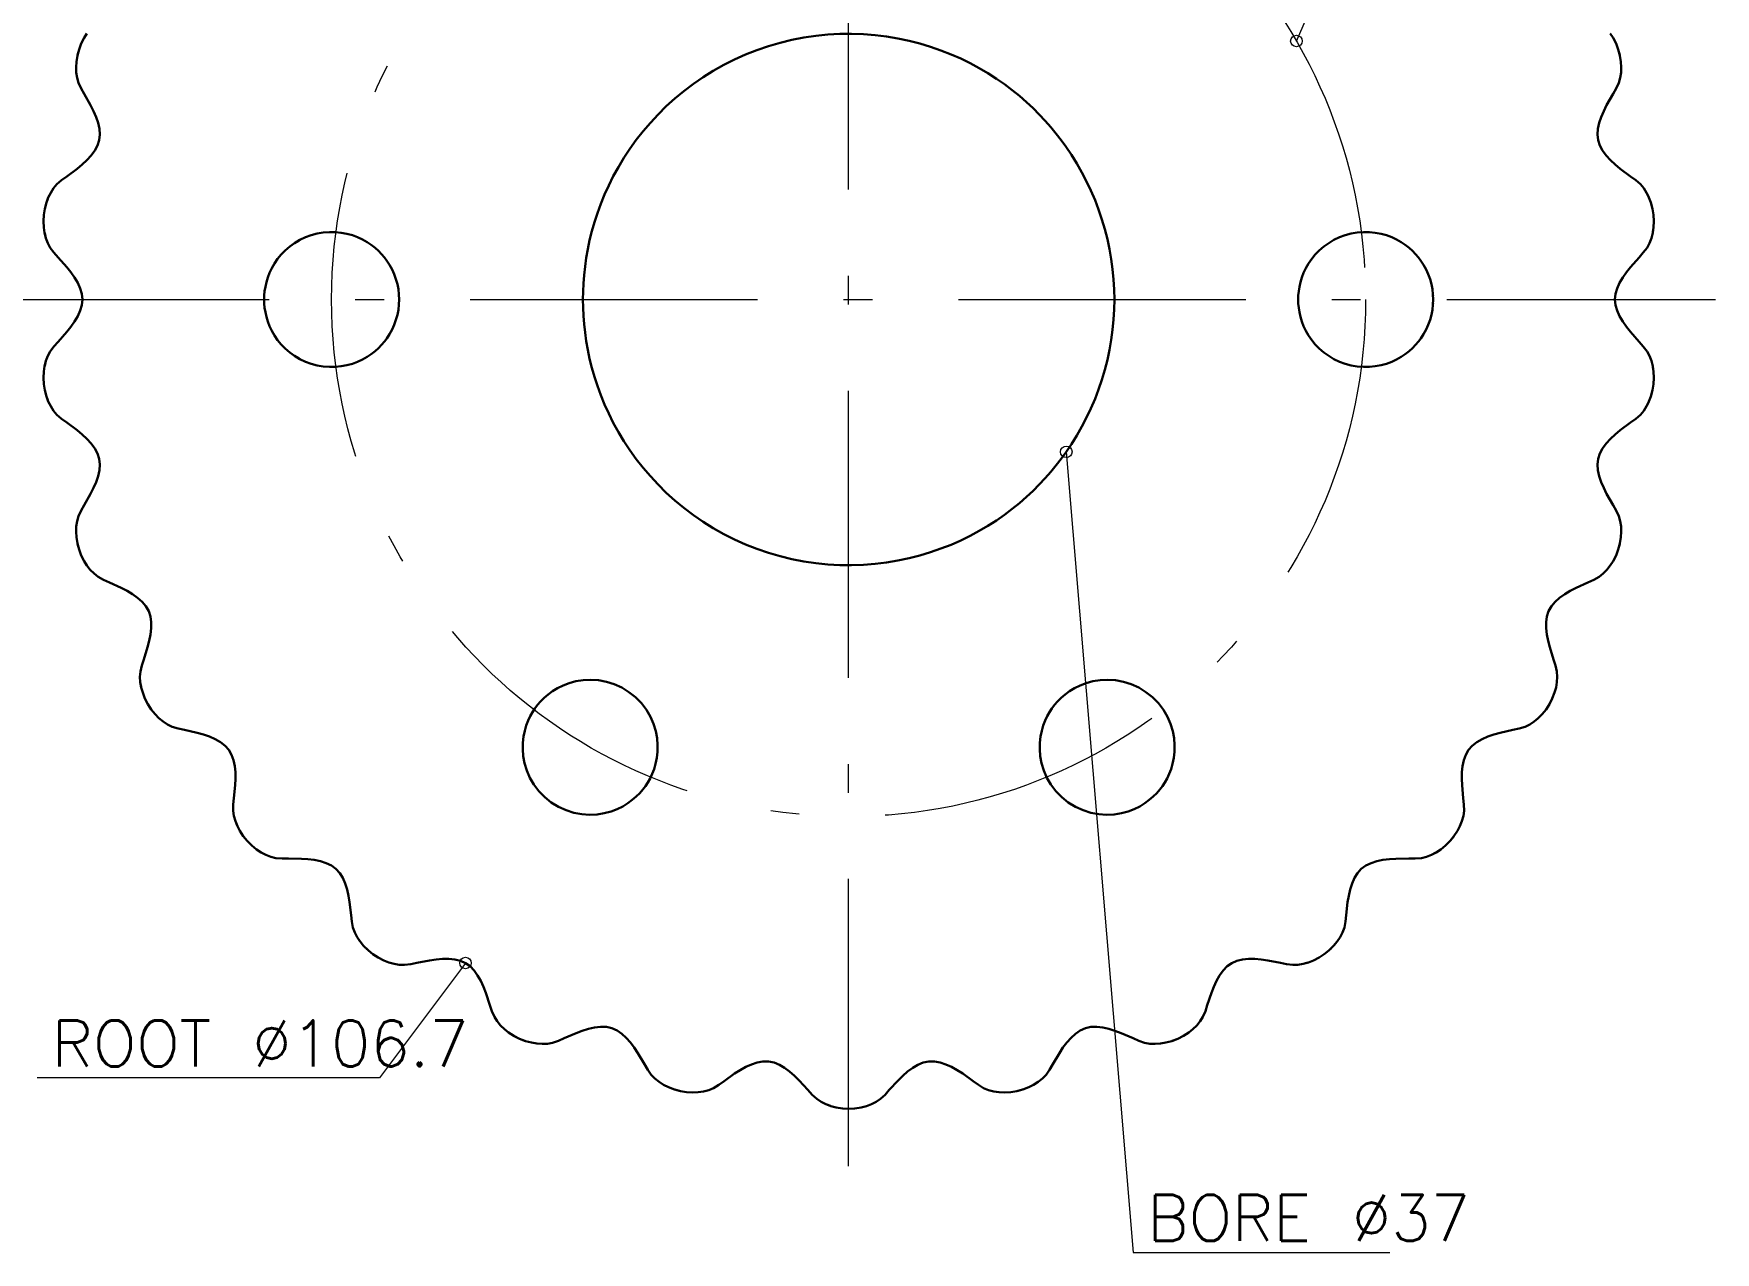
# Model space of a CAD drawing. Header units: millimetres. Extents: x 15 to 416, y 5 to 292.
# Drawn here: x 205.3 to 322.4, y 145.7 to 230.5 of the extents above; entities that cross this region are included whole.
import ezdxf

# ---------------------------------------------------------------- set-up
doc = ezdxf.new("R2010")
doc.units = ezdxf.units.MM
doc.linetypes.add('CENTER', pattern=[34, 20, -6, 2, -6])
for name, color, linetype, lineweight in [('CENTER', 7, 'CENTER', 18), ('DIM', 7, 'Continuous', 18), ('NOTES', 7, 'Continuous', 18), ('VISIBLE', 7, 'Continuous', 30)]:
    doc.layers.add(name, color=color, linetype=linetype, lineweight=lineweight)
doc.styles.add('SLDTEXTSTYLE0', font='txt.shx')

msp = doc.modelspace()

# ---------------------------------------------------------------- linework, layer by layer
at = {"layer": 'CENTER'}
for p, q in [((262, 151.65), (262, 272.35)), ((201.65, 212), (322.35, 212))]:
    msp.add_line(p, q, dxfattribs=at)
msp.add_circle((262, 212), 36, dxfattribs=at)
at = {"layer": 'DIM'}
for p, q in [((293.177, 230), (313.842, 277.35)), ((277.154, 201.389), (281.8, 145.65)), ((235.325, 165.798), (229.325, 157.798)), ((229.325, 157.798), (205.501, 157.798)), ((281.8, 145.65), (299.672, 145.65))]:
    msp.add_line(p, q, dxfattribs=at)
for centre in [(293.177, 230), (277.154, 201.389), (235.325, 165.798)]:
    msp.add_circle(centre, 0.4, dxfattribs=at)
at = {"layer": 'VISIBLE'}
for p, q in [((208.411, 229.412), (208.567, 229.819)), ((208.567, 229.819), (208.765, 230.211)), ((208.765, 230.211), (208.966, 230.529)), ((255.616, 229.364), (256.417, 229.638)), ((256.417, 229.638), (257.23, 229.874)), ((257.23, 229.874), (258.052, 230.074)), ((258.052, 230.074), (258.88, 230.235)), ((258.88, 230.235), (259.712, 230.358)), ((259.712, 230.358), (260.546, 230.443)), ((260.546, 230.443), (261.378, 230.49)), ((261.378, 230.49), (262.207, 230.499)), ((262.207, 230.499), (263.029, 230.471)), ((263.029, 230.471), (263.842, 230.408)), ((263.842, 230.408), (264.644, 230.31)), ((264.644, 230.31), (265.434, 230.178)), ((264.644, 230.31), (265.434, 230.178)), ((265.434, 230.178), (266.209, 230.015)), ((265.434, 230.178), (266.209, 230.015)), ((266.209, 230.015), (266.967, 229.821)), ((266.209, 230.015), (266.967, 229.821)), ((266.967, 229.821), (267.707, 229.598)), ((266.967, 229.821), (267.707, 229.598)), ((267.707, 229.598), (268.428, 229.348)), ((267.707, 229.598), (268.428, 229.348)), ((315.034, 230.529), (315.235, 230.211)), ((315.235, 230.211), (315.433, 229.819)), ((315.235, 230.211), (315.433, 229.819)), ((315.433, 229.819), (315.589, 229.412)), ((208.204, 228.183), (208.228, 228.558)), ((208.228, 228.558), (208.298, 228.991)), ((208.228, 228.558), (208.298, 228.991)), ((208.298, 228.991), (208.411, 229.412)), ((208.305, 229.019), (208.411, 229.412)), ((253.308, 228.331), (254.059, 228.709)), ((254.059, 228.709), (254.829, 229.054)), ((254.829, 229.054), (255.616, 229.364)), ((268.428, 229.348), (269.127, 229.072)), ((269.127, 229.072), (269.805, 228.773)), ((269.805, 228.773), (270.461, 228.452)), ((270.461, 228.452), (271.093, 228.111)), ((315.589, 229.412), (315.694, 229.022)), ((315.589, 229.412), (315.702, 228.991)), ((315.702, 228.991), (315.772, 228.558)), ((315.772, 228.558), (315.796, 228.183)), ((315.772, 228.558), (315.796, 228.183)), ((208.204, 228.183), (208.216, 227.807)), ((208.205, 228.149), (208.216, 227.807)), ((208.216, 227.807), (208.271, 227.44)), ((208.271, 227.44), (208.373, 227.089)), ((251.187, 227.011), (251.87, 227.48)), ((251.87, 227.48), (252.577, 227.92)), ((251.87, 227.48), (252.577, 227.92)), ((252.577, 227.92), (253.308, 228.331)), ((271.093, 228.111), (271.701, 227.753)), ((271.701, 227.753), (272.285, 227.378)), ((272.285, 227.378), (272.844, 226.988)), ((315.627, 227.089), (315.729, 227.44)), ((315.729, 227.44), (315.784, 227.807)), ((315.729, 227.44), (315.784, 227.807)), ((315.784, 227.807), (315.796, 228.183)), ((315.784, 227.807), (315.796, 228.183)), ((315.784, 227.807), (315.796, 228.183)), ((208.373, 227.089), (208.555, 226.699)), ((208.555, 226.699), (208.776, 226.316)), ((208.776, 226.316), (209.22, 225.531)), ((249.901, 225.996), (250.53, 226.515)), ((250.53, 226.515), (251.187, 227.011)), ((272.844, 226.988), (273.38, 226.586)), ((273.38, 226.586), (273.89, 226.173)), ((273.89, 226.173), (274.376, 225.75)), ((314.78, 225.531), (315.224, 226.316)), ((315.224, 226.316), (315.445, 226.699)), ((315.445, 226.699), (315.627, 227.089)), ((209.22, 225.531), (209.424, 225.122)), ((209.424, 225.122), (209.601, 224.708)), ((248.192, 224.312), (248.731, 224.892)), ((248.192, 224.312), (248.731, 224.892)), ((248.731, 224.892), (249.302, 225.454)), ((248.731, 224.892), (249.302, 225.454)), ((249.302, 225.454), (249.901, 225.996)), ((249.302, 225.454), (249.901, 225.996)), ((274.376, 225.75), (274.839, 225.32)), ((274.839, 225.32), (275.277, 224.883)), ((275.277, 224.883), (275.692, 224.441)), ((314.399, 224.708), (314.576, 225.122)), ((314.576, 225.122), (314.78, 225.531)), ((209.601, 224.708), (209.739, 224.293)), ((209.739, 224.293), (209.828, 223.883)), ((209.828, 223.883), (209.858, 223.481)), ((247.207, 223.109), (247.683, 223.717)), ((247.207, 223.109), (247.683, 223.717)), ((247.683, 223.717), (248.192, 224.312)), ((247.683, 223.717), (248.192, 224.312)), ((275.692, 224.441), (276.085, 223.995)), ((276.085, 223.995), (276.455, 223.546)), ((314.142, 223.481), (314.172, 223.883)), ((314.172, 223.883), (314.261, 224.293)), ((314.261, 224.293), (314.399, 224.708)), ((209.506, 222.365), (209.696, 222.72)), ((209.696, 222.72), (209.816, 223.092)), ((209.816, 223.092), (209.858, 223.481)), ((246.347, 221.861), (246.761, 222.49)), ((246.761, 222.49), (247.207, 223.109)), ((276.455, 223.546), (276.803, 223.096)), ((276.803, 223.096), (277.131, 222.645)), ((277.131, 222.645), (277.522, 222.065)), ((277.131, 222.645), (277.522, 222.065)), ((314.142, 223.481), (314.184, 223.092)), ((314.184, 223.092), (314.304, 222.72)), ((314.304, 222.72), (314.494, 222.365)), ((208.28, 221.107), (208.632, 221.398)), ((208.632, 221.398), (208.962, 221.704)), ((208.962, 221.704), (209.257, 222.026)), ((209.257, 222.026), (209.506, 222.365)), ((245.965, 221.227), (246.347, 221.861)), ((277.522, 222.065), (277.894, 221.468)), ((277.894, 221.468), (278.244, 220.854)), ((314.494, 222.365), (314.743, 222.026)), ((314.743, 222.026), (315.038, 221.704)), ((315.038, 221.704), (315.368, 221.398)), ((315.368, 221.398), (315.72, 221.107)), ((206.872, 220.027), (207.197, 220.31)), ((207.197, 220.31), (207.555, 220.57)), ((207.555, 220.57), (208.28, 221.107)), ((245.293, 219.945), (245.614, 220.587)), ((245.614, 220.587), (245.965, 221.227)), ((278.244, 220.854), (278.571, 220.225)), ((278.571, 220.225), (278.875, 219.582)), ((315.72, 221.107), (316.445, 220.57)), ((316.445, 220.57), (316.803, 220.31)), ((316.803, 220.31), (317.128, 220.027)), ((206.142, 218.745), (206.273, 219.097)), ((206.142, 218.745), (206.237, 219.002)), ((206.273, 219.097), (206.437, 219.435)), ((206.273, 219.097), (206.437, 219.435)), ((206.437, 219.435), (206.636, 219.748)), ((206.636, 219.748), (206.872, 220.027)), ((244.74, 218.659), (245.002, 219.302)), ((245.002, 219.302), (245.293, 219.945)), ((278.875, 219.582), (279.154, 218.926)), ((317.128, 220.027), (317.364, 219.748)), ((317.364, 219.748), (317.563, 219.435)), ((317.563, 219.435), (317.713, 219.128)), ((317.563, 219.435), (317.727, 219.097)), ((317.727, 219.097), (317.858, 218.745)), ((317.727, 219.097), (317.858, 218.745)), ((205.938, 217.454), (205.961, 217.89)), ((205.94, 217.48), (205.961, 217.89)), ((205.961, 217.89), (206.029, 218.321)), ((206.029, 218.321), (206.142, 218.745)), ((244.3, 217.382), (244.506, 218.018)), ((244.506, 218.018), (244.74, 218.659)), ((279.154, 218.926), (279.409, 218.26)), ((279.409, 218.26), (279.638, 217.583)), ((317.858, 218.745), (317.971, 218.321)), ((317.858, 218.745), (317.971, 218.321)), ((317.971, 218.321), (318.039, 217.89)), ((318.039, 217.89), (318.06, 217.484)), ((318.039, 217.89), (318.062, 217.454)), ((205.938, 217.454), (205.96, 217.016)), ((205.938, 217.454), (205.96, 217.016)), ((205.96, 217.016), (206.015, 216.644)), ((205.96, 217.016), (206.015, 216.644)), ((206.015, 216.644), (206.105, 216.28)), ((224.997, 216.592), (225.419, 216.664)), ((225.419, 216.664), (225.842, 216.697)), ((225.842, 216.697), (226.261, 216.693)), ((225.842, 216.697), (226.261, 216.693)), ((226.261, 216.693), (226.672, 216.652)), ((226.261, 216.693), (226.672, 216.652)), ((226.672, 216.652), (227.069, 216.577)), ((243.966, 216.125), (244.12, 216.75)), ((244.12, 216.75), (244.3, 217.382)), ((279.638, 217.583), (279.84, 216.898)), ((279.84, 216.898), (280.016, 216.206)), ((296.997, 216.592), (297.419, 216.664)), ((297.419, 216.664), (297.842, 216.697)), ((297.842, 216.697), (298.261, 216.693)), ((297.842, 216.697), (298.261, 216.693)), ((298.261, 216.693), (298.672, 216.652)), ((298.261, 216.693), (298.672, 216.652)), ((298.672, 216.652), (299.069, 216.577)), ((317.895, 216.28), (317.985, 216.644)), ((317.895, 216.28), (317.985, 216.644)), ((317.985, 216.644), (318.04, 217.016)), ((318, 216.743), (318.04, 217.016)), ((318.04, 217.016), (318.062, 217.454)), ((206.023, 216.612), (206.105, 216.28)), ((206.105, 216.28), (206.235, 215.932)), ((206.235, 215.932), (206.408, 215.61)), ((206.408, 215.61), (206.667, 215.266)), ((222.774, 215.418), (223.086, 215.688)), ((223.086, 215.688), (223.426, 215.933)), ((223.086, 215.688), (223.426, 215.933)), ((223.426, 215.933), (223.792, 216.149)), ((223.426, 215.933), (223.693, 216.09)), ((223.693, 216.09), (223.792, 216.149)), ((223.792, 216.149), (224.178, 216.333)), ((223.792, 216.149), (224.178, 216.333)), ((224.178, 216.333), (224.582, 216.481)), ((224.582, 216.481), (224.997, 216.592)), ((227.069, 216.577), (227.45, 216.471)), ((227.45, 216.471), (227.811, 216.337)), ((227.811, 216.337), (228.149, 216.18)), ((228.149, 216.18), (228.465, 216.002)), ((228.465, 216.002), (228.755, 215.808)), ((228.755, 215.808), (229.021, 215.601)), ((229.021, 215.601), (229.262, 215.384)), ((243.728, 214.897), (243.835, 215.507)), ((243.835, 215.507), (243.966, 216.125)), ((280.016, 216.206), (280.164, 215.509)), ((280.164, 215.509), (280.286, 214.808)), ((294.774, 215.418), (295.086, 215.688)), ((295.086, 215.688), (295.426, 215.933)), ((295.086, 215.688), (295.426, 215.933)), ((295.426, 215.933), (295.792, 216.149)), ((295.426, 215.933), (295.792, 216.149)), ((295.792, 216.149), (296.178, 216.333)), ((295.792, 216.149), (296.178, 216.333)), ((296.178, 216.333), (296.582, 216.481)), ((296.582, 216.481), (296.997, 216.592)), ((299.069, 216.577), (299.45, 216.471)), ((299.45, 216.471), (299.811, 216.337)), ((299.811, 216.337), (300.149, 216.18)), ((300.149, 216.18), (300.465, 216.002)), ((300.465, 216.002), (300.755, 215.808)), ((300.755, 215.808), (301.021, 215.601)), ((301.021, 215.601), (301.262, 215.384)), ((317.333, 215.266), (317.592, 215.61)), ((317.592, 215.61), (317.765, 215.932)), ((317.765, 215.932), (317.895, 216.28)), ((206.667, 215.266), (206.963, 214.937)), ((206.963, 214.937), (207.561, 214.261)), ((221.837, 214.182), (222.023, 214.505)), ((222.023, 214.505), (222.242, 214.822)), ((222.242, 214.822), (222.492, 215.128)), ((222.492, 215.128), (222.774, 215.418)), ((229.262, 215.384), (229.479, 215.161)), ((229.479, 215.161), (229.672, 214.933)), ((229.672, 214.933), (229.844, 214.704)), ((229.844, 214.704), (230.038, 214.405)), ((229.844, 214.704), (230.038, 214.405)), ((230.038, 214.405), (230.21, 214.09)), ((230.038, 214.405), (230.21, 214.09)), ((243.579, 213.706), (243.643, 214.296)), ((243.643, 214.296), (243.728, 214.897)), ((280.286, 214.808), (280.38, 214.105)), ((293.837, 214.182), (294.023, 214.505)), ((294.023, 214.505), (294.242, 214.822)), ((294.242, 214.822), (294.492, 215.128)), ((294.492, 215.128), (294.774, 215.418)), ((301.262, 215.384), (301.479, 215.161)), ((301.479, 215.161), (301.672, 214.933)), ((301.672, 214.933), (301.844, 214.704)), ((301.844, 214.704), (302.038, 214.405)), ((301.844, 214.704), (302.038, 214.405)), ((302.038, 214.405), (302.21, 214.09)), ((302.038, 214.405), (302.21, 214.09)), ((316.439, 214.261), (317.037, 214.937)), ((317.037, 214.937), (317.333, 215.266)), ((207.561, 214.261), (207.845, 213.903)), ((207.845, 213.903), (208.103, 213.535)), ((208.103, 213.535), (208.325, 213.159)), ((208.325, 213.159), (208.498, 212.776)), ((221.385, 212.891), (221.458, 213.207)), ((221.458, 213.207), (221.556, 213.529)), ((221.556, 213.529), (221.682, 213.855)), ((221.682, 213.855), (221.837, 214.182)), ((230.21, 214.09), (230.358, 213.76)), ((230.358, 213.76), (230.481, 213.418)), ((230.481, 213.418), (230.577, 213.068)), ((243.508, 212.557), (243.534, 213.126)), ((243.534, 213.126), (243.579, 213.706)), ((280.38, 214.105), (280.447, 213.402)), ((280.447, 213.402), (280.487, 212.7)), ((293.385, 212.891), (293.458, 213.207)), ((293.458, 213.207), (293.556, 213.529)), ((293.556, 213.529), (293.682, 213.855)), ((293.682, 213.855), (293.837, 214.182)), ((302.21, 214.09), (302.358, 213.76)), ((302.358, 213.76), (302.481, 213.418)), ((302.481, 213.418), (302.577, 213.068)), ((315.502, 212.776), (315.675, 213.159)), ((315.675, 213.159), (315.897, 213.535)), ((315.897, 213.535), (316.155, 213.903)), ((316.155, 213.903), (316.439, 214.261)), ((208.498, 212.776), (208.61, 212.389)), ((208.61, 212.389), (208.65, 212)), ((208.61, 211.611), (208.65, 212)), ((221.3, 212), (221.309, 212.286)), ((221.3, 212), (221.309, 211.714)), ((221.309, 212.286), (221.336, 212.583)), ((221.336, 212.583), (221.385, 212.891)), ((230.577, 213.068), (230.646, 212.713)), ((230.646, 212.713), (230.686, 212.356)), ((230.686, 212.356), (230.7, 212)), ((230.686, 212.356), (230.69, 212.256)), ((230.686, 211.644), (230.7, 212)), ((243.5, 212), (243.508, 212.557)), ((243.5, 212), (243.508, 211.443)), ((280.487, 212.7), (280.5, 212)), ((280.487, 211.3), (280.5, 212)), ((293.3, 212), (293.309, 212.286)), ((293.3, 212), (293.309, 211.714)), ((293.309, 212.286), (293.336, 212.583)), ((293.336, 212.583), (293.385, 212.891)), ((302.577, 213.068), (302.646, 212.713)), ((302.646, 212.713), (302.686, 212.356)), ((302.686, 212.356), (302.7, 212)), ((302.686, 212.356), (302.69, 212.256)), ((302.686, 211.644), (302.7, 212)), ((315.35, 212), (315.39, 212.389)), ((315.35, 212), (315.39, 211.611)), ((315.39, 212.389), (315.502, 212.776)), ((208.103, 210.465), (208.325, 210.841)), ((208.325, 210.841), (208.498, 211.224)), ((208.498, 211.224), (208.61, 211.611)), ((221.309, 211.714), (221.336, 211.417)), ((221.336, 211.417), (221.385, 211.109)), ((221.385, 211.109), (221.458, 210.793)), ((221.458, 210.793), (221.556, 210.471)), ((230.481, 210.582), (230.577, 210.932)), ((230.577, 210.932), (230.646, 211.287)), ((230.646, 211.287), (230.686, 211.644)), ((230.686, 211.644), (230.69, 211.744)), ((243.508, 211.443), (243.534, 210.874)), ((243.534, 210.874), (243.579, 210.294)), ((280.447, 210.598), (280.487, 211.3)), ((293.309, 211.714), (293.336, 211.417)), ((293.336, 211.417), (293.385, 211.109)), ((293.385, 211.109), (293.458, 210.793)), ((293.458, 210.793), (293.556, 210.471)), ((302.481, 210.582), (302.577, 210.932)), ((302.577, 210.932), (302.646, 211.287)), ((302.646, 211.287), (302.686, 211.644)), ((302.686, 211.644), (302.69, 211.744)), ((315.39, 211.611), (315.502, 211.224)), ((315.502, 211.224), (315.675, 210.841)), ((315.675, 210.841), (315.897, 210.465)), ((206.963, 209.063), (207.561, 209.739)), ((207.561, 209.739), (207.845, 210.097)), ((207.845, 210.097), (208.103, 210.465)), ((221.556, 210.471), (221.682, 210.145)), ((221.682, 210.145), (221.837, 209.818)), ((221.837, 209.818), (222.023, 209.495)), ((230.038, 209.595), (230.21, 209.91)), ((230.038, 209.595), (230.21, 209.91)), ((230.21, 209.91), (230.358, 210.24)), ((230.358, 210.24), (230.481, 210.582)), ((243.579, 210.294), (243.643, 209.704)), ((243.643, 209.704), (243.728, 209.103)), ((280.286, 209.192), (280.38, 209.895)), ((280.38, 209.895), (280.447, 210.598)), ((293.556, 210.471), (293.682, 210.145)), ((293.682, 210.145), (293.837, 209.818)), ((293.837, 209.818), (294.023, 209.495)), ((302.038, 209.595), (302.21, 209.91)), ((302.038, 209.595), (302.21, 209.91)), ((302.21, 209.91), (302.358, 210.24)), ((302.358, 210.24), (302.481, 210.582)), ((315.897, 210.465), (316.155, 210.097)), ((316.155, 210.097), (316.439, 209.739)), ((316.439, 209.739), (317.037, 209.063)), ((206.408, 208.39), (206.667, 208.734)), ((206.667, 208.734), (206.963, 209.063)), ((222.023, 209.495), (222.242, 209.178)), ((222.242, 209.178), (222.492, 208.872)), ((222.492, 208.872), (222.774, 208.582)), ((222.774, 208.582), (223.086, 208.312)), ((229.021, 208.399), (229.262, 208.616)), ((229.262, 208.616), (229.479, 208.839)), ((229.479, 208.839), (229.672, 209.067)), ((229.672, 209.067), (229.844, 209.296)), ((229.844, 209.296), (230.038, 209.595)), ((229.844, 209.296), (230.038, 209.595)), ((243.728, 209.103), (243.835, 208.493)), ((243.835, 208.493), (243.966, 207.875)), ((280.016, 207.794), (280.164, 208.491)), ((280.164, 208.491), (280.286, 209.192)), ((294.023, 209.495), (294.242, 209.178)), ((294.242, 209.178), (294.492, 208.872)), ((294.492, 208.872), (294.774, 208.582)), ((294.774, 208.582), (295.086, 208.312)), ((301.021, 208.399), (301.262, 208.616)), ((301.262, 208.616), (301.479, 208.839)), ((301.479, 208.839), (301.672, 209.067)), ((301.672, 209.067), (301.844, 209.296)), ((301.844, 209.296), (302.038, 209.595)), ((301.844, 209.296), (302.038, 209.595)), ((317.037, 209.063), (317.333, 208.734)), ((317.333, 208.734), (317.592, 208.39)), ((205.96, 206.984), (206.015, 207.356)), ((205.96, 206.984), (206.015, 207.356)), ((206.015, 207.356), (206.105, 207.72)), ((206.023, 207.388), (206.105, 207.72)), ((206.105, 207.72), (206.235, 208.068)), ((206.235, 208.068), (206.408, 208.39)), ((223.086, 208.312), (223.426, 208.067)), ((223.086, 208.312), (223.426, 208.067)), ((223.426, 208.067), (223.693, 207.91)), ((223.426, 208.067), (223.792, 207.851)), ((223.693, 207.91), (223.792, 207.851)), ((223.792, 207.851), (224.178, 207.667)), ((223.792, 207.851), (224.178, 207.667)), ((224.178, 207.667), (224.582, 207.519)), ((224.582, 207.519), (224.997, 207.408)), ((224.997, 207.408), (225.419, 207.336)), ((225.419, 207.336), (225.842, 207.303)), ((225.842, 207.303), (226.261, 207.307)), ((225.842, 207.303), (226.261, 207.307)), ((226.261, 207.307), (226.672, 207.348)), ((226.261, 207.307), (226.672, 207.348)), ((226.672, 207.348), (227.069, 207.423)), ((227.069, 207.423), (227.45, 207.529)), ((227.45, 207.529), (227.811, 207.663)), ((227.811, 207.663), (228.149, 207.82)), ((228.149, 207.82), (228.465, 207.998)), ((228.465, 207.998), (228.755, 208.192)), ((228.755, 208.192), (229.021, 208.399)), ((243.966, 207.875), (244.12, 207.25)), ((279.84, 207.102), (280.016, 207.794)), ((295.086, 208.312), (295.426, 208.067)), ((295.086, 208.312), (295.426, 208.067)), ((295.426, 208.067), (295.792, 207.851)), ((295.426, 208.067), (295.792, 207.851)), ((295.792, 207.851), (296.178, 207.667)), ((295.792, 207.851), (296.178, 207.667)), ((296.178, 207.667), (296.582, 207.519)), ((296.582, 207.519), (296.997, 207.408)), ((296.997, 207.408), (297.419, 207.336)), ((297.419, 207.336), (297.842, 207.303)), ((297.842, 207.303), (298.261, 207.307)), ((297.842, 207.303), (298.261, 207.307)), ((298.261, 207.307), (298.672, 207.348)), ((298.261, 207.307), (298.672, 207.348)), ((298.672, 207.348), (299.069, 207.423)), ((299.069, 207.423), (299.45, 207.529)), ((299.45, 207.529), (299.811, 207.663)), ((299.811, 207.663), (300.149, 207.82)), ((300.149, 207.82), (300.465, 207.998)), ((300.465, 207.998), (300.755, 208.192)), ((300.755, 208.192), (301.021, 208.399)), ((317.592, 208.39), (317.765, 208.068)), ((317.765, 208.068), (317.895, 207.72)), ((317.895, 207.72), (317.985, 207.356)), ((317.895, 207.72), (317.985, 207.356)), ((317.985, 207.356), (318.04, 206.984)), ((205.938, 206.546), (205.96, 206.984)), ((205.938, 206.546), (205.96, 206.984)), ((205.938, 206.546), (205.961, 206.11)), ((205.94, 206.52), (205.961, 206.11)), ((205.961, 206.11), (206.029, 205.679)), ((244.12, 207.25), (244.3, 206.618)), ((244.3, 206.618), (244.506, 205.982)), ((279.409, 205.74), (279.638, 206.417)), ((279.638, 206.417), (279.84, 207.102)), ((317.971, 205.679), (318.039, 206.11)), ((318, 207.257), (318.04, 206.984)), ((318.039, 206.11), (318.062, 206.546)), ((318.039, 206.11), (318.06, 206.516)), ((318.04, 206.984), (318.062, 206.546)), ((206.029, 205.679), (206.142, 205.255)), ((206.142, 205.255), (206.273, 204.903)), ((206.142, 205.255), (206.237, 204.998)), ((244.506, 205.982), (244.74, 205.341)), ((244.74, 205.341), (245.002, 204.698)), ((278.875, 204.418), (279.154, 205.074)), ((279.154, 205.074), (279.409, 205.74)), ((317.727, 204.903), (317.858, 205.255)), ((317.727, 204.903), (317.858, 205.255)), ((317.858, 205.255), (317.971, 205.679)), ((317.858, 205.255), (317.971, 205.679)), ((206.273, 204.903), (206.437, 204.565)), ((206.273, 204.903), (206.437, 204.565)), ((206.437, 204.565), (206.636, 204.252)), ((206.636, 204.252), (206.872, 203.973)), ((206.872, 203.973), (207.197, 203.69)), ((245.002, 204.698), (245.293, 204.055)), ((245.293, 204.055), (245.614, 203.413)), ((278.244, 203.146), (278.571, 203.775)), ((278.571, 203.775), (278.875, 204.418)), ((316.803, 203.69), (317.128, 203.973)), ((317.128, 203.973), (317.364, 204.252)), ((317.364, 204.252), (317.563, 204.565)), ((317.563, 204.565), (317.727, 204.903)), ((317.563, 204.565), (317.713, 204.872)), ((207.197, 203.69), (207.555, 203.43)), ((207.555, 203.43), (208.28, 202.893)), ((208.28, 202.893), (208.632, 202.602)), ((208.632, 202.602), (208.962, 202.296)), ((245.614, 203.413), (245.965, 202.773)), ((245.965, 202.773), (246.347, 202.139)), ((277.894, 202.532), (278.244, 203.146)), ((315.038, 202.296), (315.368, 202.602)), ((315.368, 202.602), (315.72, 202.893)), ((315.72, 202.893), (316.445, 203.43)), ((316.445, 203.43), (316.803, 203.69)), ((208.962, 202.296), (209.257, 201.974)), ((209.257, 201.974), (209.506, 201.635)), ((209.506, 201.635), (209.696, 201.28)), ((246.347, 202.139), (246.761, 201.51)), ((246.761, 201.51), (247.207, 200.891)), ((277.131, 201.355), (277.522, 201.935)), ((277.131, 201.355), (277.522, 201.935)), ((277.522, 201.935), (277.894, 202.532)), ((314.304, 201.28), (314.494, 201.635)), ((314.494, 201.635), (314.743, 201.974)), ((314.743, 201.974), (315.038, 202.296)), ((209.696, 201.28), (209.816, 200.908)), ((209.816, 200.908), (209.858, 200.519)), ((209.828, 200.117), (209.858, 200.519)), ((247.207, 200.891), (247.683, 200.283)), ((247.207, 200.891), (247.683, 200.283)), ((247.683, 200.283), (248.192, 199.688)), ((247.683, 200.283), (248.192, 199.688)), ((276.085, 200.005), (276.455, 200.454)), ((276.455, 200.454), (276.803, 200.904)), ((276.803, 200.904), (277.131, 201.355)), ((314.142, 200.519), (314.184, 200.908)), ((314.142, 200.519), (314.172, 200.117)), ((314.184, 200.908), (314.304, 201.28)), ((209.424, 198.878), (209.601, 199.292)), ((209.601, 199.292), (209.739, 199.707)), ((209.739, 199.707), (209.828, 200.117)), ((248.192, 199.688), (248.731, 199.108)), ((248.192, 199.688), (248.731, 199.108)), ((248.731, 199.108), (249.302, 198.546)), ((248.731, 199.108), (249.302, 198.546)), ((274.839, 198.68), (275.277, 199.117)), ((275.277, 199.117), (275.692, 199.559)), ((275.692, 199.559), (276.085, 200.005)), ((314.172, 200.117), (314.261, 199.707)), ((314.261, 199.707), (314.399, 199.292)), ((314.399, 199.292), (314.576, 198.878)), ((208.776, 197.684), (209.22, 198.469)), ((209.22, 198.469), (209.424, 198.878)), ((249.302, 198.546), (249.901, 198.004)), ((249.302, 198.546), (249.901, 198.004)), ((249.901, 198.004), (250.53, 197.485)), ((273.89, 197.827), (274.376, 198.25)), ((274.376, 198.25), (274.839, 198.68)), ((314.576, 198.878), (314.78, 198.469)), ((314.78, 198.469), (315.224, 197.684)), ((208.271, 196.56), (208.373, 196.911)), ((208.373, 196.911), (208.555, 197.301)), ((208.555, 197.301), (208.776, 197.684)), ((250.53, 197.485), (251.187, 196.989)), ((251.187, 196.989), (251.87, 196.52)), ((272.285, 196.622), (272.844, 197.012)), ((272.844, 197.012), (273.38, 197.414)), ((273.38, 197.414), (273.89, 197.827)), ((315.224, 197.684), (315.445, 197.301)), ((315.445, 197.301), (315.627, 196.911)), ((315.627, 196.911), (315.729, 196.56)), ((208.204, 195.817), (208.216, 196.193)), ((208.204, 195.817), (208.228, 195.442)), ((208.205, 195.851), (208.216, 196.193)), ((208.216, 196.193), (208.271, 196.56)), ((251.87, 196.52), (252.577, 196.08)), ((251.87, 196.52), (252.577, 196.08)), ((252.577, 196.08), (253.308, 195.669)), ((253.308, 195.669), (254.059, 195.291)), ((270.461, 195.548), (271.093, 195.889)), ((271.093, 195.889), (271.701, 196.247)), ((271.701, 196.247), (272.285, 196.622)), ((315.729, 196.56), (315.784, 196.193)), ((315.729, 196.56), (315.784, 196.193)), ((315.772, 195.442), (315.796, 195.817)), ((315.772, 195.442), (315.796, 195.817)), ((315.784, 196.193), (315.796, 195.817)), ((315.784, 196.193), (315.796, 195.817)), ((315.784, 196.193), (315.796, 195.817)), ((208.228, 195.442), (208.298, 195.009)), ((208.228, 195.442), (208.298, 195.009)), ((208.298, 195.009), (208.411, 194.588)), ((208.305, 194.981), (208.411, 194.588)), ((208.411, 194.588), (208.567, 194.181)), ((254.059, 195.291), (254.829, 194.946)), ((254.829, 194.946), (255.616, 194.636)), ((255.616, 194.636), (256.417, 194.362)), ((266.967, 194.179), (267.707, 194.402)), ((266.967, 194.179), (267.707, 194.402)), ((267.707, 194.402), (268.428, 194.652)), ((267.707, 194.402), (268.428, 194.652)), ((268.428, 194.652), (269.127, 194.928)), ((269.127, 194.928), (269.805, 195.227)), ((269.805, 195.227), (270.461, 195.548)), ((315.433, 194.181), (315.589, 194.588)), ((315.589, 194.588), (315.702, 195.009)), ((315.589, 194.588), (315.694, 194.978)), ((315.702, 195.009), (315.772, 195.442)), ((208.567, 194.181), (208.765, 193.789)), ((208.765, 193.789), (208.966, 193.471)), ((208.966, 193.471), (209.197, 193.175)), ((208.966, 193.471), (209.197, 193.175)), ((256.417, 194.362), (257.23, 194.126)), ((257.23, 194.126), (258.052, 193.926)), ((258.052, 193.926), (258.88, 193.765)), ((258.88, 193.765), (259.712, 193.642)), ((259.712, 193.642), (260.546, 193.557)), ((260.546, 193.557), (261.378, 193.51)), ((261.378, 193.51), (262.207, 193.501)), ((262.207, 193.501), (263.029, 193.529)), ((263.029, 193.529), (263.842, 193.592)), ((263.842, 193.592), (264.644, 193.69)), ((264.644, 193.69), (265.434, 193.822)), ((264.644, 193.69), (265.434, 193.822)), ((265.434, 193.822), (266.209, 193.985)), ((265.434, 193.822), (266.209, 193.985)), ((266.209, 193.985), (266.967, 194.179)), ((266.209, 193.985), (266.967, 194.179)), ((314.803, 193.175), (315.034, 193.471)), ((314.803, 193.175), (315.013, 193.444)), ((315.034, 193.471), (315.235, 193.789)), ((315.235, 193.789), (315.433, 194.181)), ((315.235, 193.789), (315.433, 194.181)), ((209.197, 193.175), (209.457, 192.91)), ((209.197, 193.175), (209.457, 192.91)), ((209.457, 192.91), (209.746, 192.686)), ((209.746, 192.686), (210.122, 192.477)), ((210.122, 192.477), (210.527, 192.298)), ((210.527, 192.298), (211.348, 191.924)), ((312.652, 191.924), (313.473, 192.298)), ((313.473, 192.298), (313.878, 192.477)), ((313.878, 192.477), (314.254, 192.686)), ((314.254, 192.686), (314.543, 192.91)), ((314.543, 192.91), (314.803, 193.175)), ((314.543, 192.91), (314.803, 193.175)), ((211.348, 191.924), (211.753, 191.713)), ((211.753, 191.713), (212.139, 191.482)), ((212.139, 191.482), (212.494, 191.228)), ((212.494, 191.228), (212.807, 190.948)), ((212.807, 190.948), (213.067, 190.64)), ((310.933, 190.64), (311.193, 190.948)), ((311.193, 190.948), (311.506, 191.228)), ((311.506, 191.228), (311.861, 191.482)), ((311.861, 191.482), (312.247, 191.713)), ((312.247, 191.713), (312.652, 191.924)), ((213.067, 190.64), (213.262, 190.301)), ((213.262, 190.301), (213.384, 189.929)), ((213.384, 189.929), (213.439, 189.53)), ((310.561, 189.53), (310.616, 189.929)), ((310.616, 189.929), (310.738, 190.301)), ((310.738, 190.301), (310.933, 190.64)), ((213.301, 188.234), (213.388, 188.676)), ((213.388, 188.676), (213.437, 189.11)), ((213.437, 189.11), (213.439, 189.53)), ((310.561, 189.53), (310.563, 189.11)), ((310.563, 189.11), (310.612, 188.676)), ((310.612, 188.676), (310.699, 188.234)), ((212.916, 186.931), (213.187, 187.791)), ((213.187, 187.791), (213.301, 188.234)), ((310.699, 188.234), (310.813, 187.791)), ((310.699, 188.234), (310.813, 187.791)), ((310.813, 187.791), (311.084, 186.931)), ((212.682, 186.091), (212.779, 186.51)), ((212.779, 186.51), (212.916, 186.931)), ((311.084, 186.931), (311.221, 186.51)), ((311.221, 186.51), (311.318, 186.091)), ((212.655, 185.726), (212.682, 186.091)), ((212.655, 185.726), (212.678, 185.356)), ((212.678, 185.356), (212.743, 184.986)), ((212.678, 185.356), (212.737, 185.019)), ((241.73, 184.938), (242.119, 185.13)), ((242.119, 185.13), (242.547, 185.293)), ((242.547, 185.293), (243.012, 185.418)), ((243.012, 185.418), (243.51, 185.497)), ((243.51, 185.497), (244.034, 185.523)), ((244.034, 185.523), (244.577, 185.487)), ((244.577, 185.487), (245.128, 185.386)), ((245.128, 185.386), (245.675, 185.214)), ((245.675, 185.214), (246.205, 184.974)), ((245.675, 185.214), (246.205, 184.974)), ((277.73, 184.938), (278.119, 185.13)), ((278.119, 185.13), (278.547, 185.293)), ((278.547, 185.293), (279.012, 185.418)), ((279.012, 185.418), (279.51, 185.497)), ((279.51, 185.497), (280.034, 185.523)), ((280.034, 185.523), (280.577, 185.487)), ((280.577, 185.487), (281.128, 185.386)), ((281.128, 185.386), (281.675, 185.214)), ((281.675, 185.214), (282.205, 184.974)), ((281.675, 185.214), (282.205, 184.974)), ((311.257, 184.986), (311.322, 185.356)), ((311.257, 184.986), (311.322, 185.356)), ((311.257, 184.986), (311.322, 185.356)), ((311.318, 186.091), (311.345, 185.726)), ((311.322, 185.356), (311.345, 185.726)), ((311.322, 185.356), (311.345, 185.726)), ((212.743, 184.986), (212.845, 184.624)), ((212.845, 184.624), (213.003, 184.215)), ((212.845, 184.624), (213.003, 184.215)), ((213.003, 184.215), (213.202, 183.827)), ((213.003, 184.215), (213.202, 183.827)), ((213.016, 184.189), (213.202, 183.827)), ((240.338, 183.77), (240.549, 184.014)), ((240.549, 184.014), (240.791, 184.257)), ((240.791, 184.257), (241.067, 184.496)), ((241.067, 184.496), (241.379, 184.725)), ((241.379, 184.725), (241.73, 184.938)), ((246.205, 184.974), (246.704, 184.667)), ((246.205, 184.974), (246.704, 184.667)), ((246.704, 184.667), (247.162, 184.3)), ((246.704, 184.667), (247.162, 184.3)), ((247.162, 184.3), (247.567, 183.883)), ((247.162, 184.3), (247.567, 183.883)), ((247.567, 183.883), (247.913, 183.426)), ((276.338, 183.77), (276.549, 184.014)), ((276.549, 184.014), (276.791, 184.257)), ((276.791, 184.257), (277.067, 184.496)), ((277.067, 184.496), (277.379, 184.725)), ((277.379, 184.725), (277.73, 184.938)), ((282.205, 184.974), (282.704, 184.667)), ((282.205, 184.974), (282.704, 184.667)), ((282.704, 184.667), (283.162, 184.3)), ((282.704, 184.667), (283.162, 184.3)), ((283.162, 184.3), (283.567, 183.883)), ((283.162, 184.3), (283.567, 183.883)), ((283.567, 183.883), (283.913, 183.426)), ((310.798, 183.827), (310.997, 184.215)), ((310.798, 183.827), (310.982, 184.186)), ((310.997, 184.215), (311.155, 184.624)), ((311.155, 184.624), (311.257, 184.986)), ((213.202, 183.827), (213.439, 183.461)), ((213.202, 183.827), (213.422, 183.487)), ((213.439, 183.461), (213.714, 183.119)), ((213.439, 183.461), (213.714, 183.119)), ((213.714, 183.119), (213.977, 182.85)), ((213.714, 183.119), (213.977, 182.85)), ((213.977, 182.85), (214.264, 182.608)), ((213.977, 182.85), (214.264, 182.608)), ((239.553, 182.343), (239.684, 182.683)), ((239.684, 182.683), (239.831, 182.993)), ((239.831, 182.993), (239.99, 183.274)), ((239.99, 183.274), (240.156, 183.527)), ((240.156, 183.527), (240.338, 183.77)), ((247.913, 183.426), (248.195, 182.942)), ((248.195, 182.942), (248.412, 182.443)), ((275.553, 182.343), (275.684, 182.683)), ((275.684, 182.683), (275.831, 182.993)), ((275.831, 182.993), (275.99, 183.274)), ((275.99, 183.274), (276.156, 183.527)), ((276.156, 183.527), (276.338, 183.77)), ((283.913, 183.426), (284.195, 182.942)), ((284.195, 182.942), (284.412, 182.443)), ((309.736, 182.608), (310.023, 182.85)), ((309.736, 182.608), (309.997, 182.828)), ((310.023, 182.85), (310.286, 183.119)), ((310.286, 183.119), (310.561, 183.461)), ((310.286, 183.119), (310.561, 183.461)), ((310.561, 183.461), (310.798, 183.827)), ((310.577, 183.484), (310.798, 183.827)), ((214.264, 182.608), (214.574, 182.403)), ((214.574, 182.403), (214.903, 182.244)), ((214.903, 182.244), (215.315, 182.118)), ((215.315, 182.118), (215.748, 182.026)), ((215.748, 182.026), (216.629, 181.831)), ((216.629, 181.831), (217.069, 181.708)), ((217.069, 181.708), (217.494, 181.563)), ((217.494, 181.563), (217.895, 181.388)), ((239.311, 181.138), (239.36, 181.569)), ((239.36, 181.569), (239.443, 181.972)), ((239.443, 181.972), (239.553, 182.343)), ((248.412, 182.443), (248.565, 181.941)), ((248.565, 181.941), (248.659, 181.446)), ((275.311, 181.138), (275.36, 181.569)), ((275.36, 181.569), (275.443, 181.972)), ((275.443, 181.972), (275.553, 182.343)), ((284.412, 182.443), (284.565, 181.941)), ((284.565, 181.941), (284.659, 181.446)), ((306.105, 181.388), (306.506, 181.563)), ((306.506, 181.563), (306.931, 181.708)), ((306.931, 181.708), (307.371, 181.831)), ((307.371, 181.831), (308.252, 182.026)), ((308.252, 182.026), (308.685, 182.118)), ((308.685, 182.118), (309.097, 182.244)), ((309.097, 182.244), (309.426, 182.403)), ((309.426, 182.403), (309.736, 182.608)), ((217.895, 181.388), (218.26, 181.18)), ((218.26, 181.18), (218.578, 180.933)), ((218.578, 180.933), (218.839, 180.642)), ((218.839, 180.642), (219.035, 180.304)), ((239.302, 180.68), (239.311, 181.138)), ((239.302, 180.68), (239.341, 180.2)), ((248.64, 180.077), (248.689, 180.508)), ((248.659, 181.446), (248.698, 180.966)), ((248.689, 180.508), (248.698, 180.966)), ((275.302, 180.68), (275.311, 181.138)), ((275.302, 180.68), (275.341, 180.2)), ((284.64, 180.077), (284.689, 180.508)), ((284.659, 181.446), (284.698, 180.966)), ((284.689, 180.508), (284.698, 180.966)), ((304.965, 180.304), (305.161, 180.642)), ((305.161, 180.642), (305.422, 180.933)), ((305.422, 180.933), (305.74, 181.18)), ((305.74, 181.18), (306.105, 181.388)), ((219.035, 180.304), (219.172, 179.925)), ((219.172, 179.925), (219.258, 179.513)), ((219.258, 179.513), (219.3, 179.079)), ((239.341, 180.2), (239.435, 179.705)), ((239.435, 179.705), (239.588, 179.203)), ((239.588, 179.203), (239.805, 178.704)), ((248.316, 178.963), (248.447, 179.303)), ((248.447, 179.303), (248.557, 179.674)), ((248.557, 179.674), (248.64, 180.077)), ((275.341, 180.2), (275.435, 179.705)), ((275.435, 179.705), (275.588, 179.203)), ((275.588, 179.203), (275.805, 178.704)), ((284.316, 178.963), (284.447, 179.303)), ((284.447, 179.303), (284.557, 179.674)), ((284.557, 179.674), (284.64, 180.077)), ((304.7, 179.079), (304.742, 179.513)), ((304.742, 179.513), (304.828, 179.925)), ((304.828, 179.925), (304.965, 180.304)), ((219.201, 177.274), (219.287, 178.172)), ((219.287, 178.172), (219.307, 178.629)), ((219.3, 179.079), (219.307, 178.629)), ((239.805, 178.704), (240.087, 178.22)), ((240.087, 178.22), (240.433, 177.763)), ((247.662, 177.876), (247.844, 178.119)), ((247.844, 178.119), (248.01, 178.372)), ((248.01, 178.372), (248.169, 178.653)), ((248.169, 178.653), (248.316, 178.963)), ((275.805, 178.704), (276.087, 178.22)), ((276.087, 178.22), (276.433, 177.763)), ((283.662, 177.876), (283.844, 178.119)), ((283.844, 178.119), (284.01, 178.372)), ((284.01, 178.372), (284.169, 178.653)), ((284.169, 178.653), (284.316, 178.963)), ((304.693, 178.629), (304.7, 179.079)), ((304.693, 178.629), (304.713, 178.172)), ((304.713, 178.172), (304.799, 177.274)), ((219.147, 176.403), (219.154, 176.834)), ((219.154, 176.834), (219.201, 177.274)), ((240.433, 177.763), (240.838, 177.346)), ((240.433, 177.763), (240.838, 177.346)), ((240.838, 177.346), (241.296, 176.979)), ((241.296, 176.979), (241.795, 176.672)), ((241.296, 176.979), (241.795, 176.672)), ((246.27, 176.708), (246.621, 176.921)), ((246.621, 176.921), (246.933, 177.15)), ((246.933, 177.15), (247.209, 177.389)), ((247.209, 177.389), (247.451, 177.632)), ((247.451, 177.632), (247.662, 177.876)), ((276.433, 177.763), (276.838, 177.346)), ((276.433, 177.763), (276.838, 177.346)), ((276.838, 177.346), (277.296, 176.979)), ((276.838, 177.346), (277.296, 176.979)), ((277.296, 176.979), (277.795, 176.672)), ((277.296, 176.979), (277.795, 176.672)), ((282.27, 176.708), (282.621, 176.921)), ((282.621, 176.921), (282.933, 177.15)), ((282.933, 177.15), (283.209, 177.389)), ((283.209, 177.389), (283.451, 177.632)), ((283.451, 177.632), (283.662, 177.876)), ((304.799, 177.274), (304.846, 176.834)), ((304.846, 176.834), (304.853, 176.403)), ((219.147, 176.403), (219.196, 176.041)), ((219.196, 176.041), (219.296, 175.683)), ((219.296, 175.683), (219.436, 175.335)), ((219.296, 175.683), (219.424, 175.366)), ((241.795, 176.672), (242.325, 176.432)), ((242.325, 176.432), (242.872, 176.26)), ((242.872, 176.26), (243.423, 176.159)), ((243.423, 176.159), (243.966, 176.123)), ((243.966, 176.123), (244.49, 176.149)), ((244.49, 176.149), (244.988, 176.228)), ((244.988, 176.228), (245.453, 176.353)), ((245.453, 176.353), (245.881, 176.516)), ((245.881, 176.516), (246.27, 176.708)), ((277.795, 176.672), (278.325, 176.432)), ((278.325, 176.432), (278.872, 176.26)), ((278.872, 176.26), (279.423, 176.159)), ((279.423, 176.159), (279.966, 176.123)), ((279.966, 176.123), (280.49, 176.149)), ((280.49, 176.149), (280.988, 176.228)), ((280.988, 176.228), (281.453, 176.353)), ((281.453, 176.353), (281.881, 176.516)), ((281.881, 176.516), (282.27, 176.708)), ((304.564, 175.335), (304.704, 175.683)), ((304.564, 175.335), (304.704, 175.683)), ((304.704, 175.683), (304.804, 176.041)), ((304.804, 176.041), (304.853, 176.403)), ((219.436, 175.335), (219.611, 175.002)), ((219.436, 175.335), (219.611, 175.002)), ((219.611, 175.002), (219.851, 174.635)), ((219.611, 175.002), (219.851, 174.635)), ((219.851, 174.635), (220.126, 174.296)), ((219.868, 174.614), (220.126, 174.296)), ((303.874, 174.296), (304.149, 174.635)), ((303.874, 174.296), (304.13, 174.611)), ((304.149, 174.635), (304.389, 175.002)), ((304.389, 175.002), (304.564, 175.335)), ((304.389, 175.002), (304.517, 175.246)), ((220.126, 174.296), (220.411, 174.011)), ((220.126, 174.296), (220.434, 173.988)), ((220.434, 173.988), (220.774, 173.711)), ((220.434, 173.988), (220.774, 173.711)), ((220.774, 173.711), (221.087, 173.502)), ((221.087, 173.502), (221.418, 173.325)), ((221.087, 173.502), (221.418, 173.325)), ((221.418, 173.325), (221.764, 173.189)), ((302.236, 173.189), (302.582, 173.325)), ((302.236, 173.189), (302.582, 173.325)), ((302.582, 173.325), (302.913, 173.502)), ((302.582, 173.325), (302.883, 173.486)), ((302.913, 173.502), (303.226, 173.711)), ((303.226, 173.711), (303.566, 173.988)), ((303.226, 173.711), (303.566, 173.988)), ((303.226, 173.711), (303.566, 173.988)), ((303.566, 173.988), (303.874, 174.296)), ((303.566, 173.988), (303.874, 174.296)), ((303.588, 174.009), (303.874, 174.296)), ((221.764, 173.189), (222.119, 173.102)), ((222.119, 173.102), (222.548, 173.065)), ((222.548, 173.065), (222.99, 173.065)), ((222.99, 173.065), (223.892, 173.057)), ((223.892, 173.057), (224.348, 173.029)), ((224.348, 173.029), (224.795, 172.975)), ((224.795, 172.975), (225.223, 172.887)), ((225.223, 172.887), (225.623, 172.759)), ((225.623, 172.759), (225.986, 172.584)), ((225.986, 172.584), (226.302, 172.353)), ((226.302, 172.353), (226.564, 172.063)), ((297.436, 172.063), (297.698, 172.353)), ((297.698, 172.353), (298.014, 172.584)), ((298.014, 172.584), (298.377, 172.759)), ((298.377, 172.759), (298.777, 172.887)), ((298.777, 172.887), (299.205, 172.975)), ((299.205, 172.975), (299.652, 173.029)), ((299.652, 173.029), (300.108, 173.057)), ((300.108, 173.057), (301.01, 173.065)), ((301.01, 173.065), (301.452, 173.065)), ((301.452, 173.065), (301.881, 173.102)), ((301.881, 173.102), (302.236, 173.189)), ((226.564, 172.063), (226.777, 171.721)), ((226.777, 171.721), (226.946, 171.336)), ((226.946, 171.336), (227.078, 170.919)), ((296.922, 170.919), (297.054, 171.336)), ((297.054, 171.336), (297.223, 171.721)), ((297.223, 171.721), (297.436, 172.063)), ((227.078, 170.919), (227.178, 170.481)), ((227.178, 170.481), (227.254, 170.03)), ((227.254, 170.03), (227.356, 169.134)), ((296.644, 169.134), (296.746, 170.03)), ((296.746, 170.03), (296.822, 170.481)), ((296.822, 170.481), (296.922, 170.919)), ((296.822, 170.481), (296.922, 170.919)), ((227.356, 169.134), (227.402, 168.694)), ((227.402, 168.694), (227.484, 168.271)), ((296.516, 168.271), (296.598, 168.694)), ((296.598, 168.694), (296.644, 169.134)), ((227.484, 168.271), (227.608, 167.927)), ((227.484, 168.271), (227.608, 167.927)), ((227.608, 167.927), (227.779, 167.598)), ((227.608, 167.927), (227.779, 167.598)), ((227.779, 167.598), (227.99, 167.287)), ((227.779, 167.598), (227.971, 167.315)), ((296.01, 167.287), (296.221, 167.598)), ((296.01, 167.287), (296.221, 167.598)), ((296.221, 167.598), (296.392, 167.927)), ((296.221, 167.598), (296.392, 167.927)), ((296.392, 167.927), (296.516, 168.271)), ((227.99, 167.287), (228.23, 166.998)), ((227.99, 167.287), (228.23, 166.998)), ((228.23, 166.998), (228.541, 166.688)), ((228.23, 166.998), (228.541, 166.688)), ((228.433, 166.796), (228.541, 166.688)), ((228.541, 166.688), (228.88, 166.414)), ((228.565, 166.669), (228.88, 166.414)), ((228.88, 166.414), (229.246, 166.176)), ((294.754, 166.176), (295.12, 166.414)), ((295.12, 166.414), (295.459, 166.688)), ((295.12, 166.414), (295.433, 166.668)), ((295.459, 166.688), (295.77, 166.998)), ((295.459, 166.688), (295.567, 166.796)), ((295.77, 166.998), (296.01, 167.287)), ((295.77, 166.998), (295.943, 167.206)), ((229.246, 166.176), (229.636, 165.976)), ((229.636, 165.976), (229.986, 165.837)), ((229.636, 165.976), (229.986, 165.837)), ((229.986, 165.837), (230.346, 165.734)), ((229.986, 165.837), (230.346, 165.734)), ((230.346, 165.734), (230.712, 165.672)), ((230.346, 165.734), (230.712, 165.672)), ((230.712, 165.672), (231.078, 165.661)), ((231.078, 165.661), (231.505, 165.713)), ((231.505, 165.713), (231.938, 165.805)), ((231.938, 165.805), (232.822, 165.985)), ((232.822, 165.985), (233.274, 166.052)), ((233.274, 166.052), (233.722, 166.092)), ((233.274, 166.052), (233.722, 166.092)), ((233.722, 166.092), (234.159, 166.096)), ((234.159, 166.096), (234.577, 166.054)), ((234.577, 166.054), (234.968, 165.958)), ((234.968, 165.958), (235.325, 165.798)), ((235.325, 165.798), (235.642, 165.569)), ((235.642, 165.569), (235.921, 165.278)), ((235.921, 165.278), (236.166, 164.937)), ((287.834, 164.937), (288.079, 165.278)), ((288.079, 165.278), (288.358, 165.569)), ((288.358, 165.569), (288.675, 165.798)), ((288.675, 165.798), (289.032, 165.958)), ((289.032, 165.958), (289.423, 166.054)), ((289.423, 166.054), (289.841, 166.096)), ((289.841, 166.096), (290.278, 166.092)), ((290.278, 166.092), (290.726, 166.052)), ((290.726, 166.052), (291.178, 165.985)), ((291.178, 165.985), (292.062, 165.805)), ((291.178, 165.985), (292.062, 165.805)), ((292.062, 165.805), (292.495, 165.713)), ((292.495, 165.713), (292.922, 165.661)), ((292.922, 165.661), (293.288, 165.672)), ((293.288, 165.672), (293.654, 165.734)), ((293.654, 165.734), (294.014, 165.837)), ((293.654, 165.734), (293.982, 165.828)), ((294.014, 165.837), (294.364, 165.976)), ((294.364, 165.976), (294.754, 166.176)), ((294.364, 165.976), (294.754, 166.176)), ((236.166, 164.937), (236.381, 164.557)), ((236.381, 164.557), (236.571, 164.149)), ((236.571, 164.149), (236.739, 163.724)), ((287.261, 163.724), (287.429, 164.149)), ((287.429, 164.149), (287.619, 164.557)), ((287.429, 164.149), (287.619, 164.557)), ((287.619, 164.557), (287.834, 164.937)), ((236.739, 163.724), (237.025, 162.868)), ((237.025, 162.868), (237.162, 162.447)), ((286.838, 162.447), (286.975, 162.868)), ((286.975, 162.868), (287.261, 163.724)), ((237.162, 162.447), (237.33, 162.051)), ((237.33, 162.051), (237.523, 161.74)), ((237.523, 161.74), (237.759, 161.454)), ((286.241, 161.454), (286.477, 161.74)), ((286.477, 161.74), (286.67, 162.051)), ((286.67, 162.051), (286.838, 162.447)), ((237.759, 161.454), (238.029, 161.193)), ((237.759, 161.454), (238.005, 161.217)), ((238.029, 161.193), (238.324, 160.96)), ((238.324, 160.96), (238.693, 160.722)), ((238.324, 160.96), (238.693, 160.722)), ((238.693, 160.722), (239.081, 160.524)), ((238.717, 160.71), (239.081, 160.524)), ((239.081, 160.524), (239.459, 160.379)), ((239.081, 160.524), (239.488, 160.368)), ((241.795, 160.384), (242.199, 160.564)), ((242.199, 160.564), (243.026, 160.924)), ((243.026, 160.924), (243.455, 161.083)), ((243.455, 161.083), (243.885, 161.216)), ((243.455, 161.083), (243.885, 161.216)), ((243.885, 161.216), (244.311, 161.31)), ((244.311, 161.31), (244.729, 161.356)), ((244.729, 161.356), (245.132, 161.343)), ((245.132, 161.343), (245.514, 161.261)), ((245.514, 161.261), (245.872, 161.103)), ((245.872, 161.103), (246.205, 160.876)), ((246.205, 160.876), (246.516, 160.594)), ((246.516, 160.594), (246.806, 160.267)), ((277.194, 160.267), (277.484, 160.594)), ((277.484, 160.594), (277.795, 160.876)), ((277.795, 160.876), (278.128, 161.103)), ((278.128, 161.103), (278.486, 161.261)), ((278.486, 161.261), (278.868, 161.343)), ((278.868, 161.343), (279.271, 161.356)), ((279.271, 161.356), (279.689, 161.31)), ((279.689, 161.31), (280.115, 161.216)), ((280.115, 161.216), (280.545, 161.083)), ((280.545, 161.083), (280.974, 160.924)), ((280.974, 160.924), (281.801, 160.564)), ((281.801, 160.564), (282.205, 160.384)), ((284.512, 160.368), (284.919, 160.524)), ((284.512, 160.368), (284.919, 160.524)), ((284.538, 160.378), (284.919, 160.524)), ((284.919, 160.524), (285.307, 160.722)), ((284.919, 160.524), (285.28, 160.708)), ((285.307, 160.722), (285.676, 160.96)), ((285.676, 160.96), (285.971, 161.193)), ((285.971, 161.193), (286.241, 161.454)), ((285.971, 161.193), (286.241, 161.454)), ((239.488, 160.368), (239.912, 160.253)), ((239.912, 160.253), (240.283, 160.19)), ((239.912, 160.253), (240.283, 160.19)), ((240.283, 160.19), (240.657, 160.163)), ((240.283, 160.19), (240.657, 160.163)), ((240.657, 160.163), (241.028, 160.179)), ((241.028, 160.179), (241.388, 160.244)), ((241.388, 160.244), (241.795, 160.384)), ((246.806, 160.267), (247.076, 159.907)), ((247.076, 159.907), (247.328, 159.526)), ((247.328, 159.526), (247.786, 158.749)), ((276.214, 158.749), (276.672, 159.526)), ((276.672, 159.526), (276.924, 159.907)), ((276.672, 159.526), (276.924, 159.907)), ((276.924, 159.907), (277.194, 160.267)), ((282.205, 160.384), (282.612, 160.244)), ((282.612, 160.244), (282.972, 160.179)), ((282.972, 160.179), (283.343, 160.163)), ((283.343, 160.163), (283.717, 160.19)), ((283.343, 160.163), (283.684, 160.187)), ((283.717, 160.19), (284.088, 160.253)), ((284.088, 160.253), (284.512, 160.368)), ((284.088, 160.253), (284.512, 160.368)), ((247.786, 158.749), (248.007, 158.365)), ((248.007, 158.365), (248.254, 158.013)), ((253.326, 157.572), (254.06, 158.096)), ((254.06, 158.096), (254.446, 158.341)), ((254.446, 158.341), (254.839, 158.559)), ((254.839, 158.559), (255.236, 158.74)), ((255.236, 158.74), (255.635, 158.872)), ((255.635, 158.872), (256.032, 158.943)), ((256.032, 158.943), (256.423, 158.942)), ((256.423, 158.942), (256.806, 158.862)), ((256.806, 158.862), (257.179, 158.71)), ((256.806, 158.862), (257.179, 158.71)), ((257.179, 158.71), (257.542, 158.498)), ((257.542, 158.498), (257.893, 158.239)), ((257.893, 158.239), (258.232, 157.943)), ((265.768, 157.943), (266.107, 158.239)), ((266.107, 158.239), (266.458, 158.498)), ((266.458, 158.498), (266.821, 158.71)), ((266.821, 158.71), (267.194, 158.862)), ((267.194, 158.862), (267.577, 158.942)), ((267.577, 158.942), (267.968, 158.943)), ((267.968, 158.943), (268.365, 158.872)), ((268.365, 158.872), (268.764, 158.74)), ((268.764, 158.74), (269.161, 158.559)), ((269.161, 158.559), (269.554, 158.341)), ((269.554, 158.341), (269.94, 158.096)), ((269.94, 158.096), (270.674, 157.572)), ((275.746, 158.013), (275.993, 158.365)), ((275.993, 158.365), (276.214, 158.749)), ((248.254, 158.013), (248.507, 157.749)), ((248.507, 157.749), (248.798, 157.518)), ((248.798, 157.518), (249.117, 157.32)), ((248.798, 157.518), (249.117, 157.32)), ((248.798, 157.518), (249.088, 157.338)), ((249.117, 157.32), (249.454, 157.153)), ((249.117, 157.32), (249.454, 157.153)), ((249.454, 157.153), (249.864, 156.997)), ((249.454, 157.153), (249.864, 156.997)), ((249.864, 156.997), (250.285, 156.885)), ((249.893, 156.989), (250.285, 156.885)), ((251.901, 156.859), (252.26, 156.952)), ((252.26, 156.952), (252.599, 157.09)), ((252.599, 157.09), (252.968, 157.312)), ((252.968, 157.312), (253.326, 157.572)), ((258.232, 157.943), (258.559, 157.623)), ((258.559, 157.623), (259.168, 156.958)), ((259.168, 156.958), (259.464, 156.629)), ((264.536, 156.629), (264.832, 156.958)), ((264.832, 156.958), (265.441, 157.623)), ((265.441, 157.623), (265.768, 157.943)), ((270.674, 157.572), (271.032, 157.312)), ((271.032, 157.312), (271.401, 157.09)), ((271.401, 157.09), (271.74, 156.952)), ((271.401, 157.09), (271.74, 156.952)), ((271.74, 156.952), (272.099, 156.859)), ((273.715, 156.885), (274.136, 156.997)), ((273.715, 156.885), (274.104, 156.989)), ((274.136, 156.997), (274.546, 157.153)), ((274.546, 157.153), (274.883, 157.32)), ((274.546, 157.153), (274.79, 157.274)), ((274.883, 157.32), (275.202, 157.518)), ((274.883, 157.32), (275.202, 157.518)), ((274.883, 157.32), (274.912, 157.338)), ((275.202, 157.518), (275.493, 157.749)), ((275.493, 157.749), (275.746, 158.013)), ((250.285, 156.885), (250.715, 156.816)), ((250.715, 156.816), (251.153, 156.792)), ((251.153, 156.792), (251.529, 156.807)), ((251.529, 156.807), (251.901, 156.859)), ((251.529, 156.807), (251.901, 156.859)), ((259.464, 156.629), (259.779, 156.335)), ((259.779, 156.335), (260.081, 156.129)), ((260.081, 156.129), (260.414, 155.964)), ((260.414, 155.964), (260.767, 155.836)), ((260.414, 155.964), (260.735, 155.847)), ((260.767, 155.836), (261.131, 155.743)), ((261.131, 155.743), (261.565, 155.676)), ((261.131, 155.743), (261.565, 155.676)), ((262.435, 155.676), (262.869, 155.743)), ((262.869, 155.743), (263.233, 155.836)), ((263.233, 155.836), (263.586, 155.964)), ((263.233, 155.836), (263.586, 155.964)), ((263.586, 155.964), (263.919, 156.129)), ((263.919, 156.129), (264.221, 156.335)), ((264.221, 156.335), (264.536, 156.629)), ((272.099, 156.859), (272.438, 156.812)), ((272.099, 156.859), (272.471, 156.807)), ((272.471, 156.807), (272.847, 156.792)), ((272.847, 156.792), (273.285, 156.816)), ((272.847, 156.792), (273.285, 156.816)), ((273.285, 156.816), (273.715, 156.885)), ((261.565, 155.676), (262, 155.653)), ((261.594, 155.674), (262, 155.653)), ((262, 155.653), (262.435, 155.676)), ((262, 155.653), (262.403, 155.674))]:
    msp.add_line(p, q, dxfattribs=at)

# ---------------------------------------------------------------- texts
at = {"layer": 'NOTES', "style": 'SLDTEXTSTYLE0'}
for s, p in [('ROOT Ø106.7', (206.501, 158.598)), ('BORE Ø37', (282.8, 146.45))]:
    msp.add_text(s, height=3.2, dxfattribs=at).set_placement(p)

doc.saveas('drawing.dxf')
